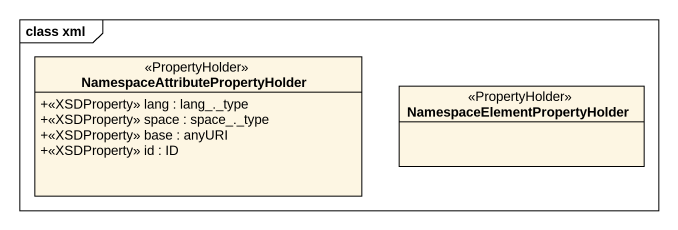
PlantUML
@startuml
mainframe class xml
hide circle
hide empty members
skinparam classAttributeIconSize 0
class "NamespaceAttributePropertyHolder" as NamespaceAttributePropertyHo <<PropertyHolder>> {
  +<<XSDProperty>> lang : lang_._type
  +<<XSDProperty>> space : space_._type
  +<<XSDProperty>> base : anyURI
  +<<XSDProperty>> id : ID
}
class "NamespaceElementPropertyHolder" as NamespaceElementPropertyHold <<PropertyHolder>>
@enduml
